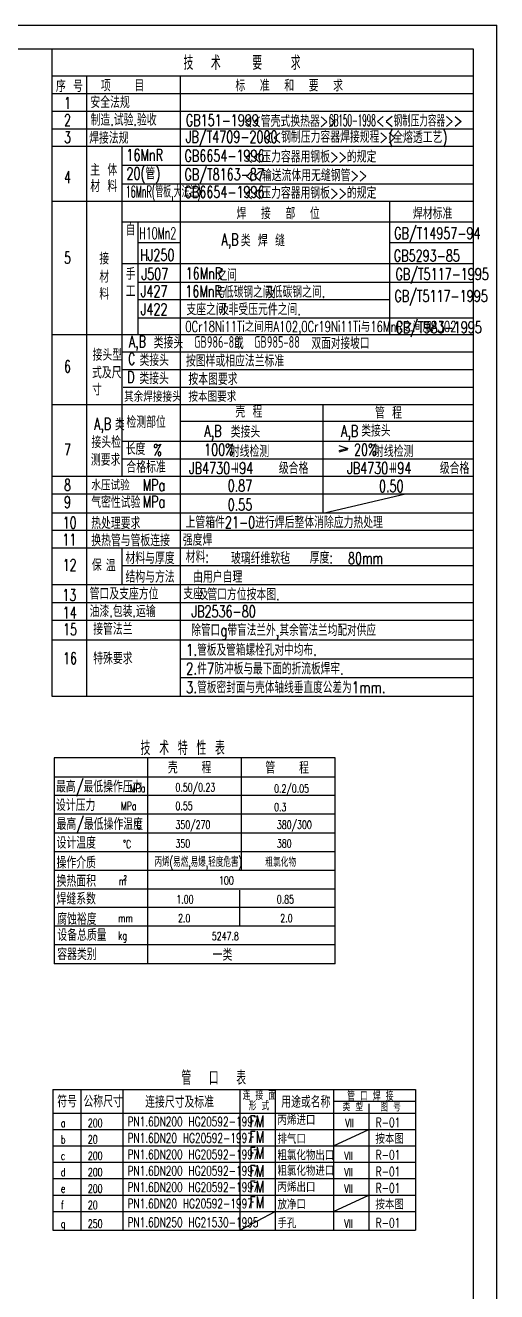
# Model space of a CAD drawing. Header units: millimetres. Extents: x 394735 to 397054, y -22030 to -21189.
# Drawn here: x 396853 to 397054, y -21730 to -21189 of the extents above; entities that cross this region are included whole.
import ezdxf
from ezdxf.enums import TextEntityAlignment as Align

# ---------------------------------------------------------------- set-up
doc = ezdxf.new("R2010")
doc.units = ezdxf.units.MM
doc.layers.add('16CON2', color=3, linetype='Continuous')
doc.layers.add('16TXT', color=3, linetype='Continuous')
doc.styles.add('ASCII', font='ascii.shx', dxfattribs={"width": 0.7, "height": 4.5})
doc.styles.add('HZ', font='txt', dxfattribs={"width": 0.8, "bigfont": 'HZTXT.SHX'})
doc.styles.add('HZ1', font='ascii.shx', dxfattribs={"width": 0.75, "bigfont": 'hztxt2.shx'})
doc.styles.add('ROMAND', font='romanc', dxfattribs={"width": 0.7})

msp = doc.modelspace()

# ---------------------------------------------------------------- linework, layer by layer
msp.add_lwpolyline([(397044.11, -22020.41), (396485.11, -22020.41), (396485.11, -21199.41), (397044.11, -21199.41)], close=True)
at = {"layer": '16CON2'}
for p, q in [((396460.11, -21189.41), (397054.11, -21189.41)), ((397054.11, -22030.41), (397054.11, -21189.41)), ((396986.63, -21368.85), (396990.5, -21370.06)), ((396990.5, -21370.06), (396986.63, -21371.03)), ((396990.45, -21370.68), (396986.63, -21371.63)), ((396980.52, -21397.51), (397015.14, -21389.45)), ((396984.47, -21667.77), (396999.47, -21660.77)), ((396984.47, -21695.77), (396999.47, -21688.77)), ((396944.47, -21703.77), (396959.47, -21695.77))]:
    msp.add_line(p, q, dxfattribs=at)
at = {"layer": '16TXT', "color": 3}
for p, q in [((396864.1, -21211.03), (397044.1, -21211.03)), ((396864.1, -21218.53), (397044.1, -21218.53)), ((396864.1, -21226.03), (397044.1, -21226.03)), ((396864.1, -21226.03), (397044.1, -21226.03)), ((396864.1, -21233.53), (397044.1, -21233.53)), ((396864.1, -21241.03), (397044.1, -21241.03)), ((396894.1, -21381.95), (396894.1, -21241.03)), ((396894.1, -21249.07), (397044.1, -21249.07)), ((396894.1, -21257.02), (397044.1, -21257.02)), ((396864.1, -21264.52), (397044.1, -21264.52)), ((397008.39, -21264.52), (397008.39, -21321.66)), ((396894.1, -21273.26), (397044.1, -21273.26)), ((396900.81, -21273.26), (396900.81, -21321.66)), ((396900.81, -21282.07), (396919.1, -21282.07)), ((397008.39, -21282.07), (397044.1, -21282.07)), ((396894.1, -21291.12), (397044.1, -21291.12)), ((396900.81, -21299), (397044.11, -21299)), ((396900.81, -21306.5), (397008.39, -21306.5)), ((396900.81, -21314.24), (397044.1, -21314.24)), ((396864.1, -21321.35), (397044.1, -21321.35)), ((396894.1, -21328.85), (397044.1, -21328.85)), ((396894.1, -21336.35), (397044.1, -21336.35)), ((396894.52, -21343.85), (397044.1, -21343.85)), ((396864.1, -21351.35), (397044.1, -21351.35)), ((396979.89, -21351.58), (396979.89, -21397.87)), ((396918.83, -21358.4), (397044.1, -21358.4)), ((396894.27, -21366.95), (397044.1, -21366.95)), ((396894.27, -21374.45), (397044.1, -21374.45)), ((396864.1, -21381.95), (397044.1, -21381.95)), ((396864.1, -21389.45), (397044.1, -21389.45)), ((396864.1, -21397.59), (397044.1, -21397.59)), ((396864.1, -21405), (397044.1, -21405)), ((396894.1, -21428.07), (396894.1, -21412.5)), ((396894.1, -21420.07), (397044.1, -21420.07)), ((396864.1, -21428.07), (397044.1, -21428.07)), ((396864.1, -21435.87), (397044.1, -21435.87)), ((396985.12, -21502.17), (396865.12, -21502.17)), ((396865.12, -21502.17), (396865.12, -21590.02)), ((396905.12, -21590.02), (396905.12, -21502.17)), ((396945.12, -21550.1), (396945.12, -21502.17)), ((396985.12, -21590.02), (396985.12, -21502.17)), ((396865.12, -21510.17), (396985.12, -21510.17)), ((396865.12, -21518.1), (396985.12, -21518.1)), ((396865.12, -21526.1), (396985.12, -21526.1)), ((396865.12, -21534.1), (396985.12, -21534.1)), ((396865.12, -21542.1), (396985.12, -21542.1)), ((396865.12, -21550.1), (396985.12, -21550.1)), ((396865.12, -21558.1), (396985.12, -21558.1)), ((396944.36, -21574.1), (396944.36, -21558.65)), ((396864.47, -21643.77), (397019.47, -21643.77)), ((396864.47, -21643.77), (396864.47, -21703.77)), ((396876.47, -21643.77), (396876.47, -21703.77)), ((396894.47, -21643.77), (396894.47, -21703.77)), ((396944.47, -21643.77), (396944.47, -21703.77)), ((396959.47, -21643.77), (396959.47, -21703.77)), ((396984.47, -21643.77), (396984.47, -21703.77)), ((397019.47, -21643.77), (397019.47, -21703.77)), ((396984.47, -21648.77), (397019.47, -21648.77)), ((396999.47, -21649.77), (396999.47, -21703.77)), ((396864.47, -21653.77), (397019.47, -21653.77)), ((396864.47, -21653.77), (397019.47, -21653.77)), ((396864.47, -21660.77), (397019.47, -21660.77)), ((396864.47, -21667.77), (397019.47, -21667.77)), ((396864.47, -21674.77), (397019.47, -21674.77)), ((396864.47, -21681.77), (397019.47, -21681.77)), ((396864.47, -21688.77), (397019.47, -21688.77)), ((396864.47, -21695.77), (397019.47, -21695.77)), ((396864.47, -21703.77), (397019.47, -21703.77))]:
    msp.add_line(p, q, dxfattribs=at)
for points in [[(396864.1, -21199.41), (396864.1, -21475.8)], [(396879.1, -21475.8), (396879.1, -21211.03)], [(396919.1, -21475.8), (396919.1, -21211.03)], [(396864.1, -21412.5), (397044.1, -21412.5)], [(396864.1, -21443.37), (397044.1, -21443.37)], [(396864.1, -21451.8), (397044.1, -21451.8)], [(396919.1, -21459.8), (397044.1, -21459.8)], [(396919.1, -21467.8), (397044.1, -21467.8)], [(396864.1, -21475.8), (397044.1, -21475.8)], [(396985.12, -21566.02), (396865.12, -21566.02)], [(396985.12, -21574.02), (396865.12, -21574.02)], [(396985.12, -21582.02), (396865.12, -21582.02)], [(396985.12, -21590.02), (396865.12, -21590.02)]]:
    msp.add_lwpolyline(points, dxfattribs=at)

# ---------------------------------------------------------------- texts
for s, height, style, width, p in [('  技  术   要   求', 6, 'HZ', 0.7, (396912.85, -21208.41)), ('序 号', 5, 'HZ', 0.7, (396865.86, -21217.87)), ('项   目', 5, 'HZ', 0.7, (396885.02, -21217.64)), ('标  准  和  要  求', 5, 'HZ', 0.7, (396942.51, -21217.63)), ('安全法规', 5, 'HZ', 0.7, (396880.58, -21224.76)), ('1', 5, 'HZ', 0.7, (396869.29, -21225.08)), ('2', 5, 'HZ', 0.7, (396869.29, -21232.38)), ('制造.试验.验收', 5, 'HZ', 0.7, (396880.66, -21232.25)), ('GB151-1999', 5, 'HZ', 0.7, (396921.34, -21232.41)), ('<<管壳式换热器>>', 5, 'HZ', 0.7, (396946.16, -21232.76)), ('3', 5, 'HZ', 0.7, (396869.29, -21239.69)), ('焊接法规', 5, 'HZ', 0.7, (396880.05, -21239.97)), ('JB/T4709-2000', 5, 'HZ', 0.7, (396921.35, -21239.51)), ('  <<钢制压力容器焊接规程>>', 5, 'HZ', 0.7, (396948.58, -21239.56)), ('  (全熔透工艺)', 5, 'HZ', 0.7, (397001.56, -21239.68)), ('16MnR', 5, 'HZ', 0.7, (396895.97, -21247.22)), ('GB6654-1996', 5, 'HZ', 0.7, (396920.78, -21247.61)), ('<<压力容器用钢板>>的规定', 5, 'HZ', 0.7, (396946.33, -21247.99)), ('4', 5, 'HZ', 0.7, (396869.29, -21256.73)), ('主 体', 5, 'HZ', 0.7, (396880.51, -21253.63)), ('20(管)', 5, 'HZ', 0.7, (396895.97, -21255.17)), ('GB/T8163-87', 5, 'HZ', 0.7, (396920.78, -21255.56)), ('<<输送流体用无缝钢管>> ', 5, 'HZ', 0.7, (396946.64, -21255.95)), ('材 料', 5, 'HZ', 0.7, (396880.51, -21260.58)), ('16MnR(管板,大法兰)', 5, 'HZ', 0.5, (396895.65, -21262.9)), ('GB6654-1996', 5, 'HZ', 0.7, (396920.78, -21263.06)), ('<<压力容器用钢板>>的规定', 5, 'HZ', 0.7, (396946.33, -21263.44)), ('焊  接  部  位', 5, 'HZ', 0.7, (396943, -21272.18)), ('焊材标准', 5, 'HZ', 0.7, (397018.37, -21272.18)), ('自', 5, 'HZ', 0.7, (396895.65, -21279.14)), ('A,B', 5, 'HZ', 0.7, (396936.51, -21283.35)), (' 类 焊 缝', 5, 'HZ', 0.7, (396941.71, -21283.78)), ('GB/T14957-94', 5, 'HZ', 0.7, (397010.32, -21280.68)), ('5', 5, 'HZ', 0.7, (396869.29, -21291.13)), ('接', 5, 'HZ', 0.7, (396884.38, -21291.51)), ('HJ250', 5, 'HZ', 0.7, (396901.77, -21289.96)), ('GB5293-85', 5, 'HZ', 0.7, (397010.19, -21290.25)), ('材', 5, 'HZ', 0.7, (396884.38, -21299.24)), ('手', 5, 'HZ', 0.7, (396895.65, -21298.08)), ('J507', 5, 'HZ', 0.7, (396902.42, -21298.08)), ('16MnR', 5, 'HZ', 0.7, (396921.25, -21297.83)), ('之间 ', 5, 'HZ', 0.7, (396934.77, -21298.46)), ('GB/T5117-1995', 5, 'HZ', 0.7, (397010.87, -21298.13)), ('工', 5, 'HZ', 0.7, (396895.65, -21305.36)), ('J427', 5, 'HZ', 0.7, (396902.09, -21305.42)), ('16MnR', 5, 'HZ', 0.7, (396921.1, -21305.42)), ('与', 5, 'HZ', 0.7, (396934.13, -21305.85)), ('低碳钢之间', 5, 'HZ1', 0.75, (396937.67, -21305.73)), ('低碳钢之间.', 5, 'HZ', 0.7, (396958.41, -21305.69)), ('料', 5, 'HZ', 0.7, (396884.38, -21306.58)), ('及', 5, 'HZ', 0.7, (396955.29, -21306.09)), ('GB/T5117-1995', 5, 'HZ', 0.7, (397010.41, -21307.47)), ('J422', 5, 'HZ', 0.7, (396902.09, -21313.15)), ('支座之间', 5, 'HZ', 0.7, (396921.56, -21313.17)), ('及', 5, 'HZ', 0.7, (396935.64, -21313.17)), ('非受压元件之间.', 5, 'HZ', 0.7, (396939.56, -21313.17)), ('0Cr18Ni11Ti之间用A102,0Cr19Ni11Ti与16MnR之间用A302', 4.5, 'HZ', 0.7, (396921.1, -21320.27)), ('GB/T983-1995', 5, 'HZ', 0.7, (397010.86, -21320.82)), ('A,B', 5, 'HZ', 0.7, (396896.98, -21326.91)), ('   类接头', 5, 'HZ', 0.7, (396897.43, -21327.37)), ('GB986-88   GB985-88', 5, 'HZ1', 0.75, (396924.9, -21327.09)), ('或', 5, 'HZ1', 0.75, (396941.94, -21327.58)), ('双面对接坡口', 5, 'HZ1', 0.75, (396975.03, -21327.62)), ('接头型', 5, 'HZ', 0.7, (396881.52, -21332.6)), ('6', 5, 'HZ', 0.7, (396869.29, -21337.56)), ('C', 5, 'HZ', 0.7, (396896.64, -21334.34)), (' 类接头', 5, 'HZ', 0.7, (396898.43, -21334.85)), ('按图样或相应法兰标准', 5, 'HZ', 0.7, (396921.36, -21335.12)), ('式及尺', 5, 'HZ', 0.7, (396881.27, -21340.14)), ('D', 5, 'HZ', 0.7, (396896.3, -21342.1)), (' 类接头', 5, 'HZ', 0.7, (396898.36, -21342.62)), ('按本图要求', 5, 'HZ', 0.7, (396922.43, -21342.94)), ('寸', 5, 'HZ', 0.7, (396881.27, -21347.43)), (' 其余焊接接头', 4.5, 'HZ', 0.7, (396892.15, -21350.15)), ('按本图要求', 4.5, 'HZ', 0.7, (396922.43, -21350.14)), ('壳 程', 5, 'HZ', 0.7, (396942.51, -21356.86)), ('管 程', 5, 'HZ', 0.7, (397002.11, -21357.31)), ('A,B', 5, 'HZ', 0.7, (396882.11, -21362.03)), ('  类', 5, 'HZ', 0.7, (396884.81, -21362.32)), ('检测部位', 5, 'HZ', 0.7, (396895.98, -21361.28)), ('A,B', 5, 'HZ', 0.7, (396929.21, -21365.1)), ('  类接头', 5, 'HZ', 0.7, (396934.29, -21365.42)), ('A,B', 5, 'HZ', 0.7, (396987.59, -21365.1)), ('类接头', 5, 'HZ', 0.7, (396996.23, -21364.97)), ('接头检', 5, 'HZ', 0.7, (396881.02, -21369.88)), ('7', 5, 'HZ', 0.7, (396869.29, -21373.11)), ('长度 ', 5, 'HZ', 0.7, (396895.66, -21372.78)), ('%', 5, 'HZ', 0.7, (396907.45, -21373.17)), ('100%', 5, 'HZ', 0.7, (396929.15, -21373.06)), ('射线检测', 5, 'HZ', 0.7, (396940.14, -21373.74)), (' 20%', 5, 'HZ', 0.7, (396990.03, -21373.06)), ('射线检测', 5, 'HZ', 0.7, (397001.72, -21373.74)), ('测要求', 5, 'HZ', 0.7, (396880.78, -21377.41)), ('合格标准', 5, 'HZ', 0.7, (396895.97, -21380.47)), ('JB4730-94', 5, 'HZ', 0.7, (396922.7, -21380.94)), ('II', 4.5, 'ASCII', 0.7, (396942.22, -21380.51)), ('        级合格', 5, 'HZ', 0.7, (396933.95, -21380.93)), ('JB4730-94', 5, 'HZ', 0.7, (396990.24, -21380.94)), ('III', 4.5, 'ASCII', 0.7, (397008.62, -21380.51)), ('        级合格', 5, 'HZ', 0.7, (397002.69, -21380.93)), ('8', 5, 'HZ', 0.7, (396869.29, -21388.16)), ('水压试验', 4.5, 'HZ', 0.7, (396880.98, -21387.95)), ('MPa', 5, 'HZ', 0.7, (396902.89, -21388.2)), ('0.87', 5, 'HZ', 0.7, (396939.22, -21388.41)), ('0.50', 5, 'HZ', 0.7, (397003.85, -21388.64)), ('9', 5, 'HZ', 0.7, (396869.29, -21395.47)), ('气密性试验', 5, 'HZ', 0.7, (396880.93, -21395.5)), ('MPa', 5, 'HZ', 0.7, (396902.89, -21395.29)), ('0.55', 5, 'HZ', 0.7, (396939.22, -21396.55)), ('10', 5, 'HZ', 0.7, (396868.69, -21404.24)), ('热处理要求', 5, 'HZ', 0.7, (396880.93, -21404.45)), ('上管箱件21-0进行焊后整体消除应力热处理', 5, 'HZ', 0.7, (396921.23, -21404.08)), ('11', 5, 'HZ', 0.7, (396868.61, -21411.53)), ('换热管与管板连接', 5, 'HZ', 0.7, (396880.93, -21411.77)), ('强度焊', 5, 'HZ', 0.7, (396920.04, -21411.57)), ('材料与厚度', 5, 'HZ', 0.7, (396895.56, -21419.36)), ('材料:', 5, 'HZ', 0.7, (396921.29, -21418.83)), ('玻璃纤维软毡', 5, 'HZ', 0.7, (396940.64, -21419.4)), ('厚度:       ', 5, 'HZ', 0.7, (396974.25, -21419.21)), ('12', 5, 'HZ', 0.7, (396868.68, -21422.29)), ('保', 5, 'HZ', 0.7, (396881.2, -21422.38)), ('温', 5, 'HZ', 0.7, (396887.18, -21422.54)), ('80mm', 5, 'HZ', 0.7, (396990.58, -21419.43)), ('结构与方法', 5, 'HZ', 0.7, (396895.56, -21427.36)), ('由用户自理', 5, 'HZ', 0.7, (396924.46, -21427.36)), ('13', 5, 'HZ', 0.7, (396868.57, -21435.14)), ('管口及支座方位', 5, 'HZ', 0.7, (396880.24, -21434.57)), ('支座', 5, 'HZ', 0.7, (396920.24, -21434.44)), ('及', 5, 'HZ', 0.7, (396926.82, -21434.8)), ('管口方位按本图.', 5, 'HZ', 0.7, (396930.49, -21434.84)), ('14', 5, 'HZ', 0.7, (396868.75, -21442.62)), ('油漆.包装.运输', 5, 'HZ', 0.7, (396880.26, -21442.05)), ('JB2536-80', 5, 'HZ', 0.7, (396923.75, -21442.13)), ('15', 5, 'HZ', 0.7, (396868.86, -21449.79)), ('接管法兰', 5, 'HZ', 0.7, (396881.77, -21449.62)), ('除管口g带盲法兰外,其余管法兰均配对供应', 5, 'HZ', 0.75, (396923.66, -21450.09)), ('16', 5, 'HZ', 0.7, (396868.86, -21462.1)), ('特殊要求', 5, 'HZ', 0.7, (396881.77, -21462.17)), ('1.管板及管箱螺栓孔对中均布.', 5, 'HZ', 0.75, (396921.37, -21458.54)), ('2.件7防冲板与最下面的折流板焊牢.', 5, 'HZ', 0.75, (396921.37, -21466.54)), ('3.管板密封面与壳体轴线垂直度公差为1mm.', 5, 'HZ', 0.75, (396921.37, -21474.54)), ('技 术 特 性 表', 6, 'HZ', 0.7, (396902.02, -21500.95)), ('壳   程', 5, 'HZ', 0.7, (396913.68, -21508.81)), ('管   程', 5, 'HZ', 0.7, (396955.32, -21508.85)), ('最高/最低操作压力', 5, 'HZ', 0.7, (396865.9, -21516.91)), ('MPa', 3.5, 'HZ', 0.7, (396897.37, -21516.83)), ('0.50/0.23', 3.5, 'HZ', 0.7, (396916.9, -21516.48)), ('0.2/0.05', 3.5, 'HZ', 0.7, (396959.04, -21516.99)), ('设计压力', 5, 'HZ', 0.7, (396865.9, -21524.83)), ('MPa', 3.5, 'HZ', 0.7, (396893.58, -21524.45)), ('0.55', 3.5, 'HZ', 0.7, (396916.9, -21524.41)), ('0.3', 3.5, 'HZ', 0.7, (396959.04, -21524.92)), ('最高/最低操作温度', 5, 'HZ', 0.7, (396866.13, -21532.89)), ('%%DC', 3.5, 'HZ', 0.7, (396899.07, -21532.73)), ('350/270', 3.5, 'HZ', 0.7, (396916.9, -21532.45)), ('380/300', 3.5, 'HZ', 0.7, (396960.22, -21532.45)), ('设计温度', 5, 'HZ', 0.7, (396866.13, -21540.89)), ('%%DC', 3.5, 'HZ', 0.7, (396894.53, -21540.73)), ('350', 3.5, 'HZ', 0.7, (396916.9, -21540.45)), ('380', 3.5, 'HZ', 0.7, (396960.22, -21540.45)), ('操作介质', 5, 'HZ', 0.7, (396866.13, -21549.37)), ('丙烯(易燃,易爆,轻度危害)', 4, 'HZ', 0.6, (396907.96, -21548.63)), ('粗氯化物', 3.5, 'HZ', 0.7, (396955.25, -21548.58)), ('换热面积', 5, 'HZ', 0.7, (396866.17, -21557.2)), ('m', 3.5, 'HZ', 0.7, (396892.66, -21556.52)), ('2', 2, 'HZ', 0.7, (396894.73, -21554.37)), ('100', 3.5, 'HZ', 0.7, (396935.5, -21556.25)), ('焊缝系数', 5, 'HZ', 0.7, (396866.13, -21564.79)), ('1.00', 3.5, 'HZ', 0.7, (396917.28, -21564.3)), ('0.85', 3.5, 'HZ', 0.7, (396960.18, -21564.3)), ('腐蚀裕度', 5, 'HZ', 0.7, (396866.4, -21573.45)), ('mm', 3.5, 'HZ', 0.7, (396892.44, -21572.3)), ('2.0', 3.5, 'HZ', 0.7, (396918.03, -21572.35)), ('2.0', 3.5, 'HZ', 0.7, (396961.69, -21572.35)), ('设备总质量', 5, 'HZ', 0.7, (396866.48, -21580.27)), ('kg', 3.5, 'HZ', 0.7, (396892.44, -21579.76)), ('5247.8', 3.5, 'HZ', 0.7, (396932.43, -21580.02)), ('容器类别', 5, 'HZ', 0.7, (396866.44, -21588.49)), ('一类', 5, 'HZ', 0.7, (396932.82, -21588.72)), ('管  口  表', 6, 'HZ', 0.7, (396919.47, -21641.77)), ('符号', 5, 'HZ', 0.7, (396866.43, -21651.32)), ('公称尺寸', 5, 'HZ', 0.7, (396877.61, -21651.32)), ('连接尺寸及标准', 5, 'HZ', 0.7, (396903.97, -21651.52)), ('连 接 面', 3.5, 'HZ', 0.7, (396945.6, -21648.12)), ('用途或名称', 5, 'HZ', 0.7, (396962.09, -21651.52)), (' 管 口 焊 接', 3.5, 'HZ', 0.7, (396988.06, -21648.44)), ('形 式', 3.5, 'HZ', 0.7, (396948.17, -21652.58)), ('类 型', 3.5, 'HZ', 0.7, (396988.29, -21652.94)), ('图 号', 3.5, 'HZ', 0.7, (397004.39, -21653.06)), ('a', 3.5, 'HZ', 0.7, (396867.97, -21659.77)), ('200', 3.5, 'HZ', 0.7, (396879.47, -21659.77)), ('PN1.6DN200 HG20592-1997', 4, 'HZ', 0.7, (396896.46, -21659.43)), ('FM', 5, 'HZ', 0.7, (396948.47, -21659.77)), ('丙烯进口', 4, 'HZ', 0.75, (396960.47, -21658.87)), ('VII', 3.5, 'ROMAND', 0.7, (396989.47, -21659.77)), ('R-01', 4, 'HZ', 0.7, (397002.47, -21659.77)), ('PN1.6DN20 HG20592-1997', 4, 'HZ', 0.7, (396896.46, -21666.43)), ('FM', 5, 'HZ', 0.7, (396948.47, -21666.55)), ('排气口', 4, 'HZ', 0.75, (396960.47, -21666.87)), ('按本图', 4, 'HZ', 0.75, (397002.32, -21666.87)), ('b', 3.5, 'HZ', 0.7, (396867.97, -21666.77)), ('20', 3.5, 'HZ', 0.7, (396879.47, -21666.77)), ('c', 3.5, 'HZ', 0.7, (396867.97, -21673.77)), ('200', 3.5, 'HZ', 0.7, (396879.47, -21673.77)), ('PN1.6DN200 HG20592-1997', 4, 'HZ', 0.7, (396896.46, -21673.43)), ('FM', 5, 'HZ', 0.7, (396948.47, -21673.36)), ('粗氯化物出口', 4, 'HZ', 0.75, (396960.47, -21673.87)), ('VII', 3.5, 'ROMAND', 0.7, (396989.04, -21673.77)), ('R-01', 4, 'HZ', 0.7, (397002.47, -21673.63)), ('d', 3.5, 'HZ', 0.7, (396867.97, -21680.77)), ('200', 3.5, 'HZ', 0.7, (396879.47, -21680.77)), ('PN1.6DN200 HG20592-1997', 4, 'HZ', 0.7, (396896.46, -21680.43)), ('FM', 5, 'HZ', 0.7, (396948.47, -21680.97)), ('粗氯化物进口', 4, 'HZ', 0.75, (396960.47, -21680.51)), ('VII', 3.5, 'ROMAND', 0.7, (396989.04, -21680.77)), ('R-01', 4, 'HZ', 0.7, (397002.47, -21680.77)), ('200', 3.5, 'HZ', 0.7, (396879.47, -21687.77)), ('PN1.6DN200 HG20592-1997', 4, 'HZ', 0.7, (396896.46, -21687.43)), ('FM', 5, 'HZ', 0.7, (396948.47, -21687.67)), ('丙烯出口', 4, 'HZ', 0.75, (396960.47, -21687.51)), ('VII', 3.5, 'ROMAND', 0.7, (396989.04, -21687.77)), ('R-01', 4, 'HZ', 0.7, (397002.47, -21687.77)), ('e', 3.5, 'HZ', 0.7, (396867.97, -21687.77)), ('FM', 5, 'HZ', 0.7, (396948.47, -21694.36)), ('f', 3.5, 'HZ', 0.7, (396867.97, -21694.77)), ('20', 3.5, 'HZ', 0.7, (396879.47, -21694.77)), ('PN1.6DN20 HG20592-1997', 4, 'HZ', 0.7, (396896.46, -21694.43)), ('放净口', 4, 'HZ', 0.75, (396960.47, -21694.87)), ('按本图', 4, 'HZ', 0.75, (397002.32, -21694.87)), ('g', 3.5, 'HZ', 0.7, (396867.97, -21702.77)), ('250', 3.5, 'HZ', 0.7, (396879.47, -21702.77)), ('PN1.6DN250 HG21530-1995', 4, 'HZ', 0.7, (396896.46, -21702.43)), ('手孔', 4, 'HZ', 0.75, (396960.47, -21702.87)), ('VII', 3.5, 'ROMAND', 0.7, (396989.04, -21702.77)), ('R-01', 4, 'HZ', 0.7, (397002.47, -21702.63))]:
    msp.add_text(s, height=height, dxfattribs=dict(at, style=style, width=width)).set_placement(p)
at = {"layer": '16TXT', "color": 3, "style": 'HZ'}
for s, width, p, p2 in [('GB150-1998', 0.451522, (396982.5, -21232.44), (397002.44, -21232.44)), ('<<钢制压力容器>>', 0.822095, (397002.55, -21232.64), (397039.55, -21232.64)), ('H10Mn2', 0.610941, (396901.45, -21280.68), (396917.23, -21280.68))]:
    msp.add_text(s, height=5, dxfattribs=dict(at, width=width)).set_placement(p, p2, align=Align.FIT)

doc.saveas('drawing.dxf')
